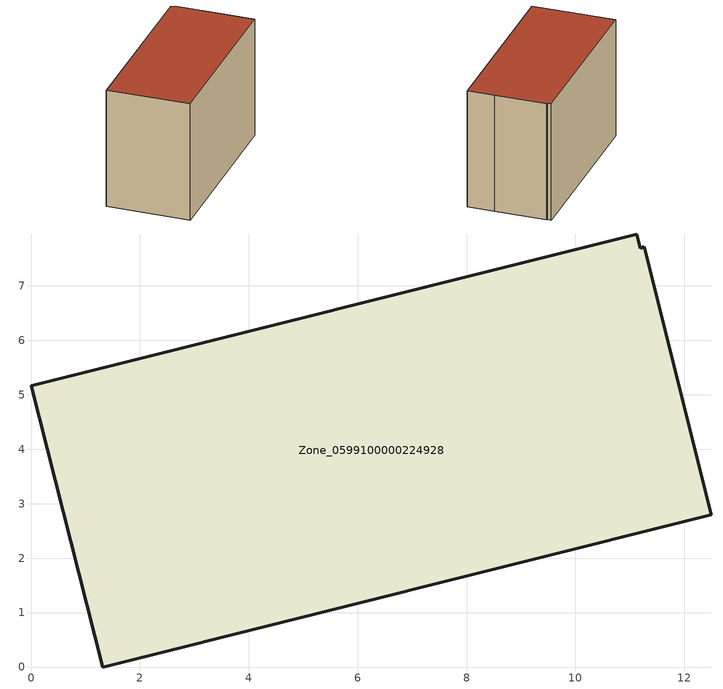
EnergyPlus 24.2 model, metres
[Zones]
Zone_0599100000224928
 floor ground (C_G): 12.09,4.45 12.5,2.8 1.32,0 0,5.17 11.13,7.96 11.19,7.69 11.27,7.72 z0
 wall outside (C_F): 1.32,0 12.5,2.8 12.09,4.45 11.27,7.72 11.19,7.69 11.13,7.96 0,5.17 1.32,0 z0:7.89
 roof outside (C_R): 12.5,2.8 12.09,4.45 11.27,7.72 11.19,7.69 11.13,7.96 0,5.17 1.32,0 z7.89
[BUILDING]
Pand.0599100000224928: North Axis=0; Terrain=City; Loads Convergence Tolerance Value=0.04; Temperature Convergence Tolerance Value=0.4; Solar Distribution=FullExterior; Maximum Number of Warmup Days=25; Minimum Number of Warmup Days=1
[Site:Location]
Rotterdam.The.Hague.AP_ZH_NLD Design_Conditions: Latitude=51.96; Longitude=4.45; Time Zone=1; Elevation=-4.5
[SITE:GROUNDTEMPERATURE:BUILDINGSURFACE]
18, 18, 18, 18, 18, 18, 18, 18, 18, 18, 18, 18
[MATERIAL] Thermal Absorptance=0.9; Solar Absorptance=0.7; Visible Absorptance=0.7
Name | Roughness | Thickness | Conductivity | Density | Specific Heat
G.TC.1975-1991 | MediumSmooth | 0.15 | 0.288461 | 540 | 1210
F.TC.1975-1991 | Rough | 0.3 | 0.230769 | 1920 | 840
R.TC.1975-1991 | MediumRough | 0.2 | 0.153846 | 1500 | 1000
[CONSTRUCTION]
C_G: G.TC.1975-1991
C_F: F.TC.1975-1991
C_R: R.TC.1975-1991
[ZONE]
Zone_0599100000224928: Type=1; Multiplier=1; Ceiling Height=Autocalculate; Volume=Autocalculate; Floor Area=autocalculate; Part of Total Floor Area=Yes
[ZONEINFILTRATION:DESIGNFLOWRATE]
Infil_Zone_0599100000224928: Zone or ZoneList or Space or SpaceList=Zone_0599100000224928; Schedule=AlwaysOn; Design Flow Rate Calculation Method=Flow/Area; Flow Rate per Floor Area=0.003; Constant Term Coefficient=1; Temperature Term Coefficient=0; Velocity Term Coefficient=0; Velocity Squared Term Coefficient=0
[HVACTEMPLATE:ZONE:IDEALLOADSAIRSYSTEM]
Zone_0599100000224928: Maximum Heating Supply Air Temperature=50; Minimum Cooling Supply Air Temperature=13; Maximum Heating Supply Air Humidity Ratio=0.0156; Minimum Cooling Supply Air Humidity Ratio=0.0077; Heating Limit=NoLimit; Cooling Limit=NoLimit; Dehumidification Control Type=ConstantSensibleHeatRatio; Cooling Sensible Heat Ratio=0.7; Dehumidification Setpoint=60; Humidification Control Type=None; Humidification Setpoint=30; Outdoor Air Method=None; Outdoor Air Flow Rate per Person=0.00944; Outdoor Air Flow Rate per Zone Floor Area=0; Outdoor Air Flow Rate per Zone=0; Demand Controlled Ventilation Type=None; Outdoor Air Economizer Type=NoEconomizer; Heat Recovery Type=None; Sensible Heat Recovery Effectiveness=0.7; Latent Heat Recovery Effectiveness=0.65
[ZONECONTROL:THERMOSTAT]
ThermostatControl_Zone_0599100000224928: Zone or ZoneList=Zone_0599100000224928; Control Type Schedule=DualSetpointControlType; Control 1=Thermostat_Zone_0599100000224928; Temperature Difference Between Cutout And Setpoint=0
[THERMOSTATSETPOINT:DUALSETPOINT]
Thermostat_Zone_0599100000224928: Heating Setpoint Temperature Schedule=HeatingSetpoint_Zone_0599100000224928; Cooling Setpoint Temperature Schedule=CoolingSetpoint_Zone_0599100000224928
[SCHEDULE:COMPACT]
HeatingSetpoint_Zone_0599100000224928: Through: 12/31, For: AllDays, Until: 24:00, 21
CoolingSetpoint_Zone_0599100000224928: Through: 12/31, For: AllDays, Until: 24:00, 24
DualSetpointControlType: Through: 12/31, For: AllDays, Until: 24:00, 4
AlwaysOn: Through: 12/31, For: AllDays, Until: 24:00, 1
